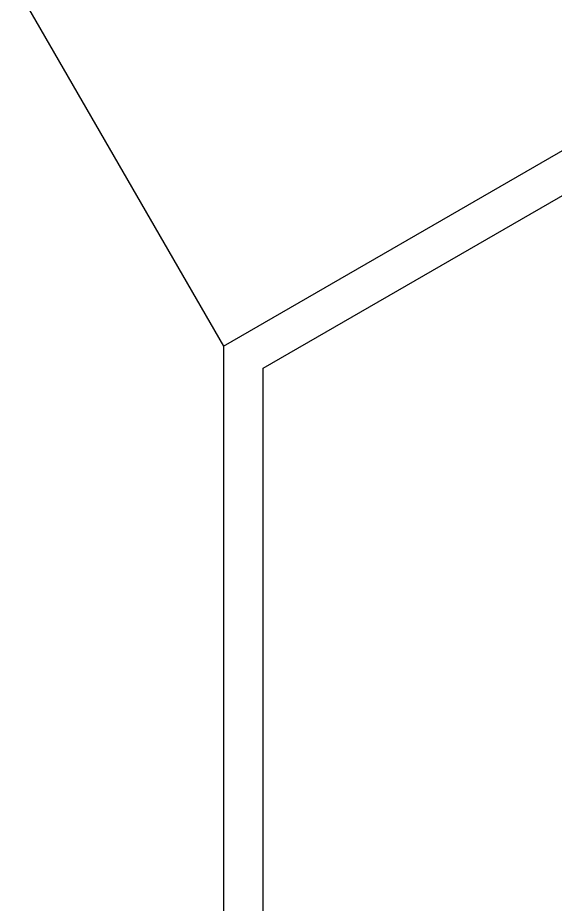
# Model space of a CAD drawing. Extents: x 8365 to 8547, y -347 to -272.
# Drawn here: x 8522.35 to 8525.52, y -308.32 to -303.09 of the extents above; entities that cross this region are included whole.
import ezdxf

# ---------------------------------------------------------------- set-up
doc = ezdxf.new("R2010")
doc.units = 0
doc.layers.add('1', color=7, linetype='CONTINUOUS')

msp = doc.modelspace()

# ---------------------------------------------------------------- linework, layer by layer
at = {"layer": '1', "color": 1, "linetype": 'CONTINUOUS'}
for p, q in [((8522.3452, -302.922), (8523.5602, -305.0264)), ((8523.5602, -305.0264), (8526.7683, -303.1742)), ((8523.7952, -305.1563), (8526.8213, -303.4092)), ((8523.5602, -305.0264), (8523.5602, -309.6276)), ((8523.7952, -309.4992), (8523.7952, -305.1563))]:
    msp.add_line(p, q, dxfattribs=at)

doc.saveas('drawing.dxf')
